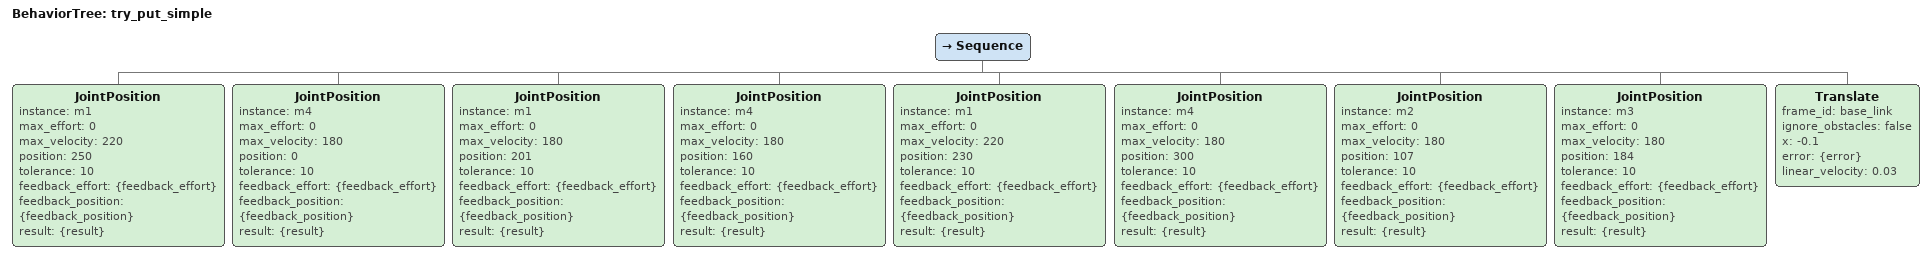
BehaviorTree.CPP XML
<?xml version="1.0" encoding="UTF-8"?>
<root BTCPP_format="4">
  <BehaviorTree ID="try_put_simple">
    <Sequence>
      <JointPosition instance="m1"
                     max_effort="0"
                     max_velocity="220"
                     position="250"
                     tolerance="10"
                     feedback_effort="{feedback_effort}"
                     feedback_position="{feedback_position}"
                     result="{result}"/>
      <JointPosition instance="m4"
                     max_effort="0"
                     max_velocity="180"
                     position="0"
                     tolerance="10"
                     feedback_effort="{feedback_effort}"
                     feedback_position="{feedback_position}"
                     result="{result}"/>
      <JointPosition instance="m1"
                     max_effort="0"
                     max_velocity="180"
                     position="201"
                     tolerance="10"
                     feedback_effort="{feedback_effort}"
                     feedback_position="{feedback_position}"
                     result="{result}"/>
      <JointPosition instance="m4"
                     max_effort="0"
                     max_velocity="180"
                     position="160"
                     tolerance="10"
                     feedback_effort="{feedback_effort}"
                     feedback_position="{feedback_position}"
                     result="{result}"/>
      <JointPosition instance="m1"
                     max_effort="0"
                     max_velocity="220"
                     position="230"
                     tolerance="10"
                     feedback_effort="{feedback_effort}"
                     feedback_position="{feedback_position}"
                     result="{result}"/>
      <JointPosition instance="m4"
                     max_effort="0"
                     max_velocity="180"
                     position="300"
                     tolerance="10"
                     feedback_effort="{feedback_effort}"
                     feedback_position="{feedback_position}"
                     result="{result}"/>
      <JointPosition instance="m2"
                     max_effort="0"
                     max_velocity="180"
                     position="107"
                     tolerance="10"
                     feedback_effort="{feedback_effort}"
                     feedback_position="{feedback_position}"
                     result="{result}"/>
      <JointPosition instance="m3"
                     max_effort="0"
                     max_velocity="180"
                     position="184"
                     tolerance="10"
                     feedback_effort="{feedback_effort}"
                     feedback_position="{feedback_position}"
                     result="{result}"/>
      <Translate frame_id="base_link"
                 ignore_obstacles="false"
                 x="-0.1"
                 error="{error}"
                 linear_velocity="0.03"/>
    </Sequence>
  </BehaviorTree>

</root>
